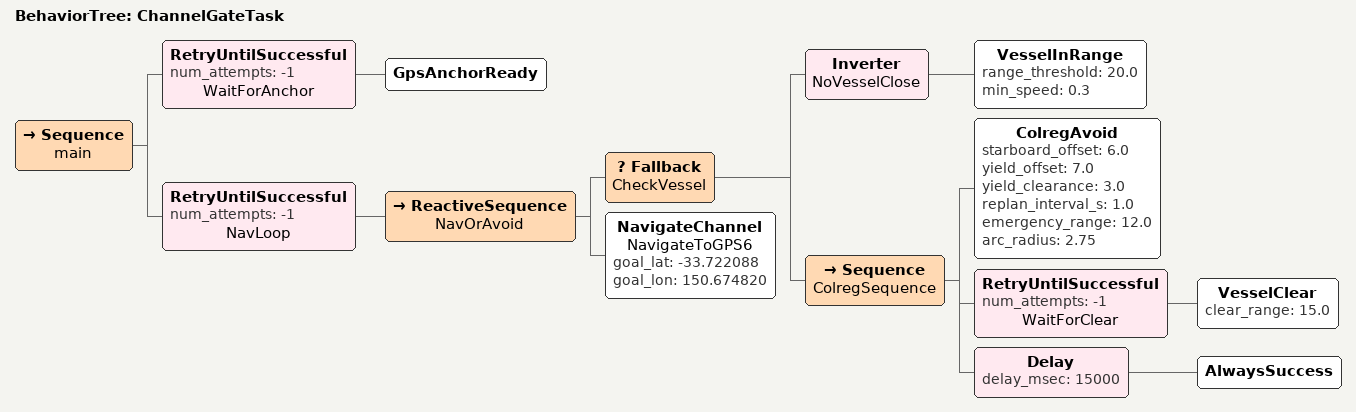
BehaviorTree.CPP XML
<?xml version="1.0" encoding="UTF-8"?>
<root BTCPP_format="4" main_tree_to_execute="ChannelGateTask">

  <BehaviorTree ID="ChannelGateTask">
    <Sequence name="main">

      <RetryUntilSuccessful num_attempts="-1" name="WaitForAnchor">
        <GpsAnchorReady/>
      </RetryUntilSuccessful>

      <!--
        Outer loop: keep trying until NavigateChannel succeeds.
        Each iteration: check for vessel → if clear, navigate; if vessel, avoid then wait clear.
      -->
      <RetryUntilSuccessful num_attempts="-1" name="NavLoop">
        <ReactiveSequence name="NavOrAvoid">

          <!-- If vessel is in range, go to avoidance -->
          <Fallback name="CheckVessel">
            <Inverter name="NoVesselClose">
              <VesselInRange range_threshold="20.0" min_speed="0.3"/>
            </Inverter>
            <!-- Vessel detected: avoid to starboard, then wait until clear -->
            <Sequence name="ColregSequence">
              <ColregAvoid starboard_offset="6.0" yield_offset="7.0" yield_clearance="3.0" replan_interval_s="1.0" emergency_range="12.0" arc_radius="2.75"/>
              <RetryUntilSuccessful num_attempts="-1" name="WaitForClear">
                <VesselClear clear_range="15.0"/>
              </RetryUntilSuccessful>
              <Delay delay_msec="15000">
                <AlwaysSuccess/>
              </Delay>
            </Sequence>
          </Fallback>

          <!-- No vessel (or just cleared): navigate to GPS-6 -->
          <NavigateChannel
            name="NavigateToGPS6"
            goal_lat="-33.722088"
            goal_lon="150.674820"/>

        </ReactiveSequence>
      </RetryUntilSuccessful>

    </Sequence>
  </BehaviorTree>

</root>
